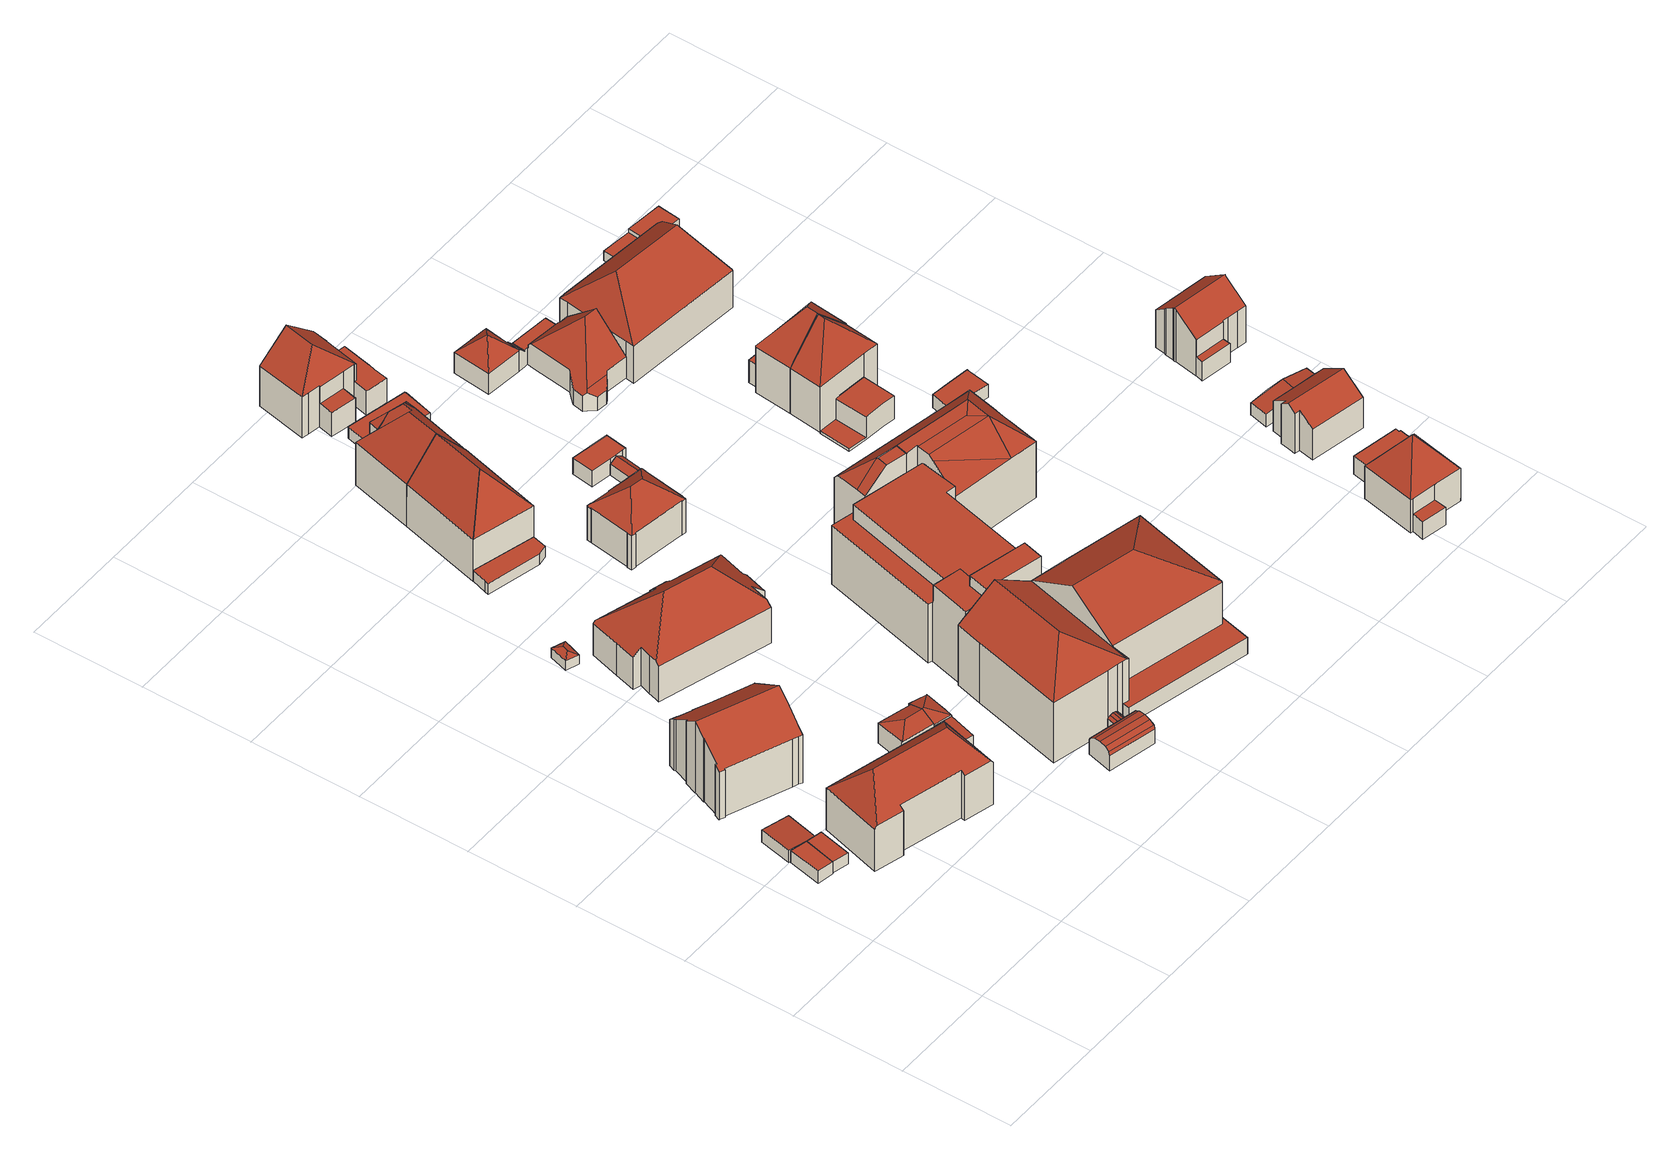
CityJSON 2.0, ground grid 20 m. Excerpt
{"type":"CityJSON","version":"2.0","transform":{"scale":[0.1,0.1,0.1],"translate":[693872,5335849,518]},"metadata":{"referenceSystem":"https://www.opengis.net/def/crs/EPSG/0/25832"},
"CityObjects":{
"building1":{"type":"Building","attributes":{"Gemeindeschluessel":"09162000","HoeheDach":"526.357","HoeheGrund":"523.940","Methode":"1000","NiedrigsteTraufeDesGebaeudes":"526.357","Geometrietyp2DReferenz":"3000","function":"31001_2000","roofType":"1000","measuredHeight":2.42},"geometry":[{"type":"MultiSurface","lod":"2","boundaries":[[[0,1,2,3]],[[4,5,6,7]],[[3,2,5,4]],[[5,2,1,6]],[[7,0,3,4]],[[7,6,1,0]]],"semantics":{"surfaces":[{"type":"WallSurface"},{"type":"RoofSurface"},{"type":"GroundSurface"}],"values":[0,0,0,1,2,0]}}]},
"building2":{"type":"Building","attributes":{"Gemeindeschluessel":"09162000","HoeheDach":"526.350","HoeheGrund":"524.090","Methode":"2000","NiedrigsteTraufeDesGebaeudes":"526.350","Geometrietyp2DReferenz":"3000","function":"31001_2000","roofType":"1000","measuredHeight":2.26},"geometry":[{"type":"MultiSurface","lod":"2","boundaries":[[[8,9,10,11]],[[12,2,9,8]],[[13,5,2,12]],[[10,9,2,5]],[[11,10,5,13]],[[13,12,8,11]]],"semantics":{"surfaces":[{"type":"WallSurface"},{"type":"RoofSurface"},{"type":"GroundSurface"}],"values":[0,0,0,1,0,2]}}]},
"building3":{"type":"Building","attributes":{"Gemeindeschluessel":"09162000","HoeheDach":"526.325","HoeheGrund":"523.780","Methode":"2000","NiedrigsteTraufeDesGebaeudes":"525.835","Geometrietyp2DReferenz":"3000","function":"31001_2000","roofType":"1000","measuredHeight":2.54},"geometry":[{"type":"MultiSurface","lod":"2","boundaries":[[[14,15,16,17]],[[18,19,15,14]],[[20,21,19,18]],[[17,16,21,20]],[[16,15,19,21]],[[20,18,14,17]]],"semantics":{"surfaces":[{"type":"WallSurface"},{"type":"RoofSurface"},{"type":"GroundSurface"}],"values":[0,0,0,0,1,2]}}]},
"building4":{"type":"Building","attributes":{"Gemeindeschluessel":"09162000","HoeheDach":"538.470","HoeheGrund":"524.140","Methode":"2000","NiedrigsteTraufeDesGebaeudes":"532.622","Geometrietyp2DReferenz":"3000","function":"31001_1000","roofType":"3200","measuredHeight":14.33,"storeysAboveGround":2},"geometry":[{"type":"MultiSurface","lod":"2","boundaries":[[[22,23,24,25]],[[26,27,28,29,30,31,32,33,34,35,36,37]],[[28,27,38,39,40,29]],[[29,40,41,30]],[[42,43,41,40,39,44,23,22]],[[27,26,37,45,46,38]],[[36,47,45,37]],[[31,43,42,32]],[[23,44,46,45,47,24]],[[33,32,42,22,25,34]],[[30,41,43,31]],[[39,38,46,44]],[[25,24,47,36,35,34]]],"semantics":{"surfaces":[{"type":"RoofSurface"},{"type":"GroundSurface"},{"type":"WallSurface"}],"values":[0,1,2,2,0,2,2,2,0,2,2,0,2]}}]},
"building5":{"type":"Building","attributes":{"Gemeindeschluessel":"09162000","HoeheDach":"538.480","HoeheGrund":"523.821","Methode":"2000","NiedrigsteTraufeDesGebaeudes":"533.272","Geometrietyp2DReferenz":"3000","function":"31001_1000","roofType":"3100","measuredHeight":14.66,"storeysAboveGround":2},"geometry":[{"type":"MultiSurface","lod":"2","boundaries":[[[48,49,50,51]],[[52,53,54,55]],[[51,50,56,57]],[[55,54,58,59]],[[60,53,52,61,62,63]],[[64,65,66,67]],[[68,69,70,71,72,73,74,75,76,77,78,79,62,61,52,55,59,80,81,64,67,82,83,84,85,86,87,88,89,48,51,57,90,91]],[[79,92,63,62]],[[89,93,49,48]],[[72,94,95,73]],[[88,96,93,89]],[[67,66,97,82]],[[57,56,98,90]],[[99,100,101,102,103,95,94,104,105,106,107,58,54,53,60,63,92]],[[73,95,103,74]],[[105,70,69,68,91,108,109,106]],[[81,110,65,64]],[[74,103,102,75]],[[85,111,112,86]],[[84,113,111,85]],[[87,114,96,88]],[[83,82,97,115,113,84]],[[71,104,94,72]],[[58,107,110,81,80,59]],[[86,112,114,87]],[[70,105,104,71]],[[75,102,101,76]],[[106,109,108,98,56,50,49,93,96,114,112,111,113,115,97,66,65,110,107]],[[78,77,100,99,92,79]],[[76,101,100,77]],[[90,98,108,91]]],"semantics":{"surfaces":[{"type":"WallSurface"},{"type":"GroundSurface"},{"type":"RoofSurface"}],"values":[0,0,0,0,0,0,1,0,0,0,0,0,0,2,0,0,0,0,0,0,0,0,0,0,0,0,0,2,0,0,0]}}]},
"building6":{"type":"Building","attributes":{"Gemeindeschluessel":"09162000","HoeheDach":"528.736","HoeheGrund":"524.350","Methode":"1000","NiedrigsteTraufeDesGebaeudes":"527.261","Geometrietyp2DReferenz":"3000","function":"31001_2000","roofType":"3200","measuredHeight":4.39},"geometry":[{"type":"MultiSurface","lod":"2","boundaries":[[[116,117,118,119,120,121]],[[122,123,124,125,126,127]],[[128,125,118,117]],[[125,124,119,118]],[[123,122,129,130,121,120,119,124]],[[130,129,122,127,131,132,116,121]],[[132,128,117,116]],[[131,127,126,125,128,132]]],"semantics":{"surfaces":[{"type":"WallSurface"},{"type":"RoofSurface"},{"type":"GroundSurface"}],"values":[0,0,1,0,2,0,1,1]}}]},
"building7":{"type":"Building","attributes":{"Gemeindeschluessel":"09162000","HoeheDach":"526.846","HoeheGrund":"524.340","Methode":"1000","NiedrigsteTraufeDesGebaeudes":"526.234","Geometrietyp2DReferenz":"3000","function":"31001_2000","roofType":"3200","measuredHeight":2.51},"geometry":[{"type":"MultiSurface","lod":"2","boundaries":[[[133,134,135,136]],[[136,135,137,138]],[[139,140,141,137]],[[135,134,142,140,139]],[[135,139,137]],[[133,136,138,143,144]],[[143,141,142,144]],[[140,142,141]],[[137,141,143,138]],[[144,142,134,133]]],"semantics":{"surfaces":[{"type":"WallSurface"},{"type":"RoofSurface"},{"type":"GroundSurface"}],"values":[0,0,1,1,1,2,0,1,0,0]}}]},
"building8":{"type":"Building","attributes":{"Gemeindeschluessel":"09162000","HoeheDach":"529.182","HoeheGrund":"524.017","Methode":"1000","NiedrigsteTraufeDesGebaeudes":"528.075","Geometrietyp2DReferenz":"3000","function":"31001_2000","roofType":"3200","measuredHeight":5.17},"geometry":[{"type":"MultiSurface","lod":"2","boundaries":[[[145,146,147]],[[148,149,145,147,150]],[[151,152,153,154,155,156]],[[152,148,150,153]],[[148,152,151,156,157,149]],[[150,147,146,155,154,153]],[[145,149,157,146]],[[155,146,157,156]]],"semantics":{"surfaces":[{"type":"RoofSurface"},{"type":"GroundSurface"},{"type":"WallSurface"}],"values":[0,0,1,2,2,2,0,2]}}]},
"building9":{"type":"Building","attributes":{"Gemeindeschluessel":"09162000","HoeheDach":"527.632","HoeheGrund":"523.193","Methode":"1000","NiedrigsteTraufeDesGebaeudes":"527.191","Geometrietyp2DReferenz":"3000","function":"31001_2000","roofType":"1000","measuredHeight":4.44},"geometry":[{"type":"MultiSurface","lod":"2","boundaries":[[[158,159,160,161]],[[162,163,164,160,159]],[[165,162,159,158]],[[164,163,166,167,161,160]],[[165,166,163,162]],[[165,158,161,167,166]]],"semantics":{"surfaces":[{"type":"WallSurface"},{"type":"RoofSurface"},{"type":"GroundSurface"}],"values":[0,1,0,0,0,2]}}]},
"building10":{"type":"Building","attributes":{"Gemeindeschluessel":"09162000","HoeheDach":"529.000","HoeheGrund":"522.668","Methode":"2000","NiedrigsteTraufeDesGebaeudes":"527.846","Geometrietyp2DReferenz":"3000","function":"31001_2000","roofType":"3200","measuredHeight":6.33},"geometry":[{"type":"MultiSurface","lod":"2","boundaries":[[[168,169,170,171]],[[168,172,173,174,175,169]],[[176,177,178,174,173,172]],[[179,157,180,181]],[[182,176,172,168,171,183]],[[177,176,182,183,184,179,181,185,178]],[[171,170,157,179,184,183]],[[169,175,180,157,170]],[[175,174,178,185,181,180]]],"semantics":{"surfaces":[{"type":"RoofSurface"},{"type":"WallSurface"},{"type":"GroundSurface"}],"values":[0,0,1,1,1,2,1,0,1]}}]},
"building11":{"type":"Building","attributes":{"Gemeindeschluessel":"09162000","HoeheDach":"538.003","HoeheGrund":"524.430","Methode":"2000","NiedrigsteTraufeDesGebaeudes":"529.696","Geometrietyp2DReferenz":"3000","function":"31001_1000","roofType":"3200","measuredHeight":13.57,"storeysAboveGround":2},"geometry":[{"type":"MultiSurface","lod":"2","boundaries":[[[186,187,188,189]],[[190,191,192,193]],[[194,189,188,195,196,197]],[[191,190,198,199,200,201]],[[202,203,204,205,206,207,208,209,210]],[[207,206,211,212,213,214,215,208]],[[216,203,202,217]],[[217,202,210,218]],[[201,200,196,195,188,187,219,220,221,222]],[[205,222,221,223,224,225,226,227,211,206]],[[228,229,230,225,224,223]],[[191,201,222,205,204,192]],[[218,210,209,231]],[[187,186,232,219]],[[197,196,200,199]],[[192,204,203,216,233,193]],[[221,220,234,235,228,223]],[[236,226,225,230]],[[232,186,189,194,197,199,198,190,193,233,216,217,218,231,215,214,213,212,237,236,230,229,228,235,234]],[[211,227,226,236,237,212]],[[234,220,219,232]],[[231,209,208,215]]],"semantics":{"surfaces":[{"type":"WallSurface"},{"type":"RoofSurface"},{"type":"GroundSurface"}],"values":[0,0,0,0,1,0,0,0,1,1,0,1,0,0,0,0,0,0,2,0,0,0]}}]},
"building12":{"type":"Building","attributes":{"Gemeindeschluessel":"09162000","HoeheDach":"527.110","HoeheGrund":"522.798","Methode":"2000","NiedrigsteTraufeDesGebaeudes":"524.710","Geometrietyp2DReferenz":"3000","function":"31001_9998","roofType":"3900","measuredHeight":4.31},"geometry":[{"type":"MultiSurface","lod":"2","boundaries":[[[238,239,240,241,242,243]],[[244,245,246]],[[247,248,249,250]],[[241,240,251,252]],[[253,254,255,256]],[[245,252,251,257,246]],[[258,247,250,259,239,238,260,261]],[[245,244,262,249,248,263,264,265,243,242]],[[258,256,255,266,267,268,263,248,247]],[[269,262,244,270]],[[269,270,271,272]],[[273,274,268,267]],[[238,243,265,260]],[[275,254,253,276]],[[277,273,267,266]],[[260,265,264,274,273,277,254,275,276,261]],[[258,261,276,253,256]],[[245,242,241,252]],[[274,264,263,268]],[[272,259,250,249,262,269]],[[254,277,266,255]],[[259,272,271,257,251,240,239]],[[244,246,257,271,270]]],"semantics":{"surfaces":[{"type":"WallSurface"},{"type":"RoofSurface"},{"type":"GroundSurface"}],"values":[0,0,0,1,1,1,2,1,0,0,1,1,0,0,1,0,0,0,1,0,1,0,1]}}]},
"building13":{"type":"Building","attributes":{"Gemeindeschluessel":"09162000","HoeheDach":"525.800","HoeheGrund":"523.585","Methode":"2000","NiedrigsteTraufeDesGebaeudes":"525.800","Geometrietyp2DReferenz":"3000","function":"31001_2463","roofType":"1000","measuredHeight":2.21},"geometry":[{"type":"MultiSurface","lod":"2","boundaries":[[[278,279,280,281,282,283]],[[284,285,283,282]],[[284,282,281,286]],[[287,288,285,284,286,289]],[[288,287,279,278]],[[285,288,278,283]],[[286,281,280,289]],[[287,289,280,279]]],"semantics":{"surfaces":[{"type":"RoofSurface"},{"type":"WallSurface"},{"type":"GroundSurface"}],"values":[0,1,1,2,1,1,1,1]}}]},
"building14":{"type":"Building","attributes":{"Gemeindeschluessel":"09162000","HoeheDach":"539.100","HoeheGrund":"523.493","Methode":"2000","NiedrigsteTraufeDesGebaeudes":"532.147","Geometrietyp2DReferenz":"3000","function":"31001_1000","roofType":"3200","measuredHeight":15.61,"storeysAboveGround":2},"geometry":[{"type":"MultiSurface","lod":"2","boundaries":[[[290,291,292,293]],[[291,294,295]],[[296,293,292,297,298]],[[299,298,297,295]],[[299,300,296,298]],[[300,290,293,296]],[[299,295,294]],[[300,299,294,291,290]],[[295,297,292,291]]],"semantics":{"surfaces":[{"type":"WallSurface"},{"type":"RoofSurface"},{"type":"GroundSurface"}],"values":[0,0,0,1,0,2,1,0,1]}}]},
"building15":{"type":"Building","attributes":{"Gemeindeschluessel":"09162000","HoeheDach":"540.558","HoeheGrund":"522.687","Methode":"2000","NiedrigsteTraufeDesGebaeudes":"534.862","Geometrietyp2DReferenz":"3000","function":"31001_9998","roofType":"3200","measuredHeight":17.87,"storeysAboveGround":3},"geometry":[{"type":"MultiSurface","lod":"2","boundaries":[[[301,302,303,304,305]],[[306,307,308,309,310,311]],[[308,312,313,309]],[[305,304,314,315]],[[312,316,317,313]],[[307,318,319,316,312,308]],[[319,318,302,301]],[[320,321,322,323,324,325,326,327]],[[324,328,315,314,325]],[[323,313,317,328,324]],[[329,330,311,310,331,332]],[[333,329,332,334]],[[306,311,330,335]],[[319,301,305,315,328,317,316]],[[336,337,321,320]],[[334,332,338,339]],[[302,318,307,306,335,333,334,339,336,320,327,326,340,303]],[[335,330,329,333]],[[331,322,321,337,338,332]],[[339,338,337,336]],[[326,325,314,340]],[[340,314,304,303]],[[323,322,331,310,309,313]]],"semantics":{"surfaces":[{"type":"WallSurface"},{"type":"RoofSurface"},{"type":"GroundSurface"}],"values":[0,0,1,1,0,0,0,0,1,0,1,0,0,1,0,0,2,0,1,0,0,0,1]}}]},
"building16":{"type":"Building","attributes":{"Gemeindeschluessel":"09162000","HoeheDach":"539.100","HoeheGrund":"523.493","Methode":"2000","NiedrigsteTraufeDesGebaeudes":"532.136","Geometrietyp2DReferenz":"3000","function":"31001_1000","roofType":"3200","measuredHeight":15.61,"storeysAboveGround":2},"geometry":[{"type":"MultiSurface","lod":"2","boundaries":[[[341,342,343,344]],[[345,346,293,292]],[[347,345,292,297]],[[348,349,350,351,347,297,352]],[[293,296,352,297,292]],[[351,350,353,343,342]],[[341,346,345,342]],[[350,349,353]],[[296,293,346,341,344,354]],[[347,351,342,345]],[[348,354,344,343,353,349]],[[348,352,296,354]]],"semantics":{"surfaces":[{"type":"WallSurface"},{"type":"RoofSurface"},{"type":"GroundSurface"}],"values":[0,0,1,1,0,1,0,1,2,1,0,0]}}]},
"building17":{"type":"Building","attributes":{"Gemeindeschluessel":"09162000","HoeheDach":"535.600","HoeheGrund":"524.709","Methode":"2000","NiedrigsteTraufeDesGebaeudes":"527.726","Geometrietyp2DReferenz":"3000","function":"31001_1000","roofType":"3200","measuredHeight":10.89,"storeysAboveGround":2},"geometry":[{"type":"MultiSurface","lod":"2","boundaries":[[[355,356,357,358]],[[359,360,361,362]],[[362,361,363,364]],[[365,357,356,366,367,368,369]],[[370,371,372,373]],[[374,375,376,377,378]],[[379,380,381,368,367]],[[382,377,376,383,384,385,363,361]],[[374,386,387,370,373,388,389,380,379,390,355,358,391,392,393,394,359,362,364,395,396,397,375]],[[390,366,356,355]],[[395,385,384,396]],[[379,367,366,390]],[[360,398,399,400,365,369,382,361]],[[389,401,381,380]],[[393,399,398,394]],[[388,373,372,402,403,404]],[[391,365,400,392]],[[374,378,405,386]],[[402,372,371,406]],[[388,404,401,389]],[[358,357,365,391]],[[392,400,399,393]],[[394,398,360,359]],[[396,384,383,397]],[[382,369,368,381,401,404,403,407,408,405,378,377]],[[370,387,408,407,406,371]],[[397,383,376,375]],[[386,405,408,387]],[[364,363,385,395]],[[406,407,403,402]]],"semantics":{"surfaces":[{"type":"WallSurface"},{"type":"RoofSurface"},{"type":"GroundSurface"}],"values":[0,0,0,1,0,0,0,1,2,0,0,0,1,0,0,0,0,0,1,0,0,0,0,0,1,0,0,0,0,0]}}]},
"building18":{"type":"Building","attributes":{"Gemeindeschluessel":"09162000","HoeheDach":"526.368","HoeheGrund":"522.990","Methode":"1000","NiedrigsteTraufeDesGebaeudes":"526.368","Geometrietyp2DReferenz":"3000","function":"31001_9998","roofType":"1000","measuredHeight":3.38,"storeysAboveGround":1},"geometry":[{"type":"MultiSurface","lod":"2","boundaries":[[[409,410,411,412,413,414,415,416,417,418,419,420,421]],[[422,423,424,420,419,418]],[[425,426,415,414,413,427]],[[410,409,421,428,429,430]],[[412,431,427,413]],[[420,424,428,421]],[[411,410,430,432,431,412]],[[433,422,418,417,416,434]],[[432,430,429,428,424,423,422,433,434,426,425,427,431]],[[426,434,416,415]]],"semantics":{"surfaces":[{"type":"GroundSurface"},{"type":"WallSurface"},{"type":"RoofSurface"}],"values":[0,1,1,1,1,1,1,1,2,1]}}]},
"building19":{"type":"Building","attributes":{"Gemeindeschluessel":"09162000","HoeheDach":"538.760","HoeheGrund":"521.020","Methode":"2000","NiedrigsteTraufeDesGebaeudes":"533.020","Geometrietyp2DReferenz":"3000","function":"31001_9998","roofType":"9999","measuredHeight":17.74,"storeysAboveGround":3},"geometry":[{"type":"MultiSurface","lod":"2","boundaries":[[[435,436,437,438,439,440,441,442,443,444]],[[445,441,440,446]],[[447,437,436,448]],[[449,450,451,452,453,454]],[[446,440,439,455]],[[435,456,448,436]],[[452,451,457,458,459,460]],[[454,453,445,446,455,461,462,463,464,465,466]],[[467,456,435,444,468,469]],[[470,471,469,468]],[[472,465,464,473]],[[470,468,444,443,459,458]],[[449,454,466,474]],[[457,471,470,458]],[[475,438,437,447]],[[452,460,442,441,445,453]],[[476,462,461,477]],[[474,466,465,472]],[[478,463,462,476]],[[442,460,459,443]],[[450,467,469,471,457,451]],[[475,447,448,456,467,450,449,474,472,473,478,476,477]],[[475,477,461,455,439,438]],[[473,464,463,478]]],"semantics":{"surfaces":[{"type":"RoofSurface"},{"type":"WallSurface"},{"type":"GroundSurface"}],"values":[0,1,1,1,1,1,0,0,1,0,1,1,1,1,1,1,1,1,1,1,1,2,1,1]}}]},
"building20":{"type":"Building","attributes":{"Gemeindeschluessel":"09162000","HoeheDach":"534.571","HoeheGrund":"523.858","Methode":"2000","NiedrigsteTraufeDesGebaeudes":"532.123","Geometrietyp2DReferenz":"3000","function":"31001_2000","roofType":"3200","measuredHeight":10.71},"geometry":[{"type":"MultiSurface","lod":"2","boundaries":[[[479,480,481,482,483,484,485]],[[480,479,348,349,486,487]],[[482,488,489,483]],[[348,490,349]],[[487,486,488,342]],[[483,489,491,484]],[[480,487,342,481]],[[486,349,490,492,491,489,488]],[[484,491,492,485]],[[481,342,488,482]],[[479,485,492,490,348]]],"semantics":{"surfaces":[{"type":"GroundSurface"},{"type":"WallSurface"},{"type":"RoofSurface"}],"values":[0,1,1,2,2,1,1,2,1,1,1]}}]},
"building21":{"type":"Building","attributes":{"Gemeindeschluessel":"09162000","HoeheDach":"522.500","HoeheGrund":"518.081","Methode":"2000","NiedrigsteTraufeDesGebaeudes":"522.500","Geometrietyp2DReferenz":"3000","function":"31001_9998","roofType":"1000","measuredHeight":4.42},"geometry":[{"type":"MultiSurface","lod":"2","boundaries":[[[493,494,495,496]],[[497,498,499,500]],[[501,493,496,502,497,500,503]],[[500,499,504,503]],[[502,505,498,497]],[[504,499,498,505,495,494,506]],[[501,506,494,493]],[[503,504,506,501]],[[496,495,505,502]]],"semantics":{"surfaces":[{"type":"WallSurface"},{"type":"GroundSurface"},{"type":"RoofSurface"}],"values":[0,0,1,0,0,2,0,0,0]}}]},
"building22":{"type":"Building","attributes":{"Gemeindeschluessel":"09162000","HoeheDach":"526.308","HoeheGrund":"524.022","Methode":"1000","NiedrigsteTraufeDesGebaeudes":"526.308","Geometrietyp2DReferenz":"3000","function":"31001_2000","roofType":"1000","measuredHeight":2.29},"geometry":[{"type":"MultiSurface","lod":"2","boundaries":[[[507,508,509,510]],[[511,512,513,514]],[[515,516,512,511]],[[514,513,517,518]],[[518,517,519,520]],[[521,522,516,515]],[[523,521,515,511,514,518,520,507,510,524,525]],[[526,527,525,524,510,509]],[[521,523,525,527,528,522]],[[520,519,508,507]],[[513,512,516,522,528,527,526,509,508,519,517]]],"semantics":{"surfaces":[{"type":"WallSurface"},{"type":"GroundSurface"},{"type":"RoofSurface"}],"values":[0,0,0,0,0,0,1,0,0,0,2]}}]},
"building23":{"type":"Building","attributes":{"Gemeindeschluessel":"09162000","HoeheDach":"528.000","HoeheGrund":"524.862","Methode":"2000","NiedrigsteTraufeDesGebaeudes":"527.132","Geometrietyp2DReferenz":"3000","function":"31001_2000","roofType":"3100","measuredHeight":3.14,"storeysAboveGround":1},"geometry":[{"type":"MultiSurface","lod":"2","boundaries":[[[529,530,531,532]],[[532,531,533,534,535]],[[536,537,530,529]],[[538,539,540,541]],[[541,540,537,536]],[[539,534,533,540]],[[535,534,539,538]],[[540,533,531,530,537]],[[532,535,538,541,536,529]]],"semantics":{"surfaces":[{"type":"WallSurface"},{"type":"RoofSurface"},{"type":"GroundSurface"}],"values":[0,0,0,0,0,1,0,1,2]}}]},
"building24":{"type":"Building","attributes":{"Gemeindeschluessel":"09162000","HoeheDach":"528.200","HoeheGrund":"524.870","Methode":"2000","NiedrigsteTraufeDesGebaeudes":"528.200","Geometrietyp2DReferenz":"3000","function":"31001_2000","roofType":"1000","measuredHeight":3.33},"geometry":[{"type":"MultiSurface","lod":"2","boundaries":[[[542,543,544,545,535,532,529]],[[544,546,547,545]],[[543,548,546,544]],[[535,549,550,532]],[[529,551,552,542]],[[532,550,551,529]],[[542,552,548,543]],[[551,550,549,547,546,548,552]],[[545,547,549,535]]],"semantics":{"surfaces":[{"type":"GroundSurface"},{"type":"WallSurface"},{"type":"RoofSurface"}],"values":[0,1,1,1,1,1,1,2,1]}}]},
"building25":{"type":"Building","attributes":{"Gemeindeschluessel":"09162000","HoeheDach":"536.897","HoeheGrund":"523.740","Methode":"2000","NiedrigsteTraufeDesGebaeudes":"528.630","Geometrietyp2DReferenz":"3000","function":"31001_1000","roofType":"3200","measuredHeight":13.16,"storeysAboveGround":2},"geometry":[{"type":"MultiSurface","lod":"2","boundaries":[[[553,554,555,556,557,558]],[[559,560,561,562]],[[557,556,563,564]],[[565,566,567,568,569,564,563]],[[566,565,570,571]],[[572,573,574,561,560,575,576,554,553]],[[576,577,555,554]],[[578,579,580,581]],[[582,583,573,572,553,558]],[[583,584,562,561,574,573]],[[585,586,587,588]],[[589,571,570,586,585,590,591]],[[592,581,580,593]],[[562,584,583,582,558,557,564,569,568,591,590,585,588,592,593,594,595,596,559]],[[579,597,595,594,593,580]],[[577,598,599,597,579,578]],[[587,586,570,565,563,556,555,577,578,581]],[[598,575,560,559,596,599]],[[567,566,571,589]],[[575,598,577,576]],[[595,597,599,596]],[[568,567,589,591]],[[588,587,581,592]]],"semantics":{"surfaces":[{"type":"WallSurface"},{"type":"RoofSurface"},{"type":"GroundSurface"}],"values":[0,0,0,0,0,1,0,1,0,0,0,0,0,2,0,1,1,0,1,0,0,0,0]}}]},
"building26":{"type":"Building","attributes":{"Gemeindeschluessel":"09162000","HoeheDach":"538.958","HoeheGrund":"522.390","Methode":"2000","NiedrigsteTraufeDesGebaeudes":"533.925","Geometrietyp2DReferenz":"3000","function":"31001_9998","roofType":"2100","measuredHeight":16.57,"storeysAboveGround":3},"geometry":[{"type":"MultiSurface","lod":"2","boundaries":[[[600,601,602,603,604,605,606,607]],[[608,609,610,611,612]],[[613,614,615,614,616,617]],[[618,619,620,621,622,623,624,625,626,627]],[[628,629,630,623,622,631,632,633,604,603]],[[621,620,619,618,634,635,636,637,638,639,640,641,642,643,644,607,606,605,604,633,632,631,622]],[[645,646,614,613]],[[627,610,609]],[[647,616,601,600]],[[641,648,646,645,642]],[[635,634,618,627,609,608,649,636]],[[650,615,650,610]],[[617,616,647,651]],[[610,652,653,611]],[[644,643,654,651,647,600,607]],[[655,612,611,653,648,641,640,639,638,637]],[[648,653,652,615,614,646]],[[610,650,615,652]],[[616,602,601]],[[654,645,613,617,651]],[[636,649,655,637]],[[616,614,615,623,630,629,628,603,602]],[[627,626,625,624,623,615,650,610]],[[642,645,654,643]],[[608,612,655,649]]],"semantics":{"surfaces":[{"type":"WallSurface"},{"type":"RoofSurface"},{"type":"GroundSurface"}],"values":[0,1,0,0,0,2,0,1,1,0,0,0,0,1,0,0,1,1,1,1,0,1,1,0,1]}}]},
"building27":{"type":"Building","attributes":{"Gemeindeschluessel":"09162000","HoeheDach":"534.776","HoeheGrund":"524.740","Methode":"2000","NiedrigsteTraufeDesGebaeudes":"527.413","Geometrietyp2DReferenz":"3000","function":"31001_1000","roofType":"3200","measuredHeight":10.04,"storeysAboveGround":2},"geometry":[{"type":"MultiSurface","lod":"2","boundaries":[[[656,657,658,659]],[[660,661,662,663,664,665]],[[666,667,668,660,665,669]],[[670,671,672,673]],[[664,663,674,675,676,677,678,679]],[[680,676,675,681]],[[682,678,677,683]],[[680,684,685,686,683,677,676]],[[687,688,689,690,691,692]],[[693,694,695,671,670]],[[696,682,683,686,697,698]],[[669,665,664,679,689,688,687,699]],[[656,698,697,657]],[[700,701,702,703,704,705,706,707,708,709,692,691,690,710,711,712,713,714,715,716,717,718,719,720,721,722,685,684,680,681]],[[693,659,658,694]],[[708,707,666,669,699,709]],[[716,723,673,717]],[[670,673,723]],[[724,693,670,723]],[[705,668,667,706]],[[694,658,657,697,686,685,722,721,720,695]],[[702,662,661,703]],[[720,719,718,672,671,695]],[[714,713,712,696,698,656,659,693,724,715]],[[715,724,723,716]],[[662,702,701,700,681,675,674,663]],[[689,679,678,682,696,712,711,710,690]],[[705,704,703,661,660,668]],[[717,673,672,718]],[[706,667,666,707]],[[709,699,687,692]]],"semantics":{"surfaces":[{"type":"RoofSurface"},{"type":"WallSurface"},{"type":"GroundSurface"}],"values":[0,0,0,0,0,1,1,1,1,0,0,0,1,2,1,1,1,0,0,1,1,1,1,1,1,1,1,1,1,1,1]}}]},
"building28":{"type":"Building","attributes":{"Gemeindeschluessel":"09162000","HoeheDach":"529.120","HoeheGrund":"524.370","Methode":"2000","NiedrigsteTraufeDesGebaeudes":"524.869","Geometrietyp2DReferenz":"3000","function":"31001_1000","roofType":"1000","measuredHeight":4.75,"storeysAboveGround":1},"geometry":[{"type":"MultiSurface","lod":"2","boundaries":[[[725,726,727,728,729,730,731,732,733]],[[729,728,734,735,730]],[[736,735,734,737,738,739,740]],[[727,726,725,733,739,738,737]],[[727,737,734,728]],[[731,730,735,736]],[[733,732,740,739]],[[731,736,740,732]]],"semantics":{"surfaces":[{"type":"WallSurface"},{"type":"RoofSurface"},{"type":"GroundSurface"}],"values":[0,1,0,2,0,0,0,1]}}]},
"building29":{"type":"Building","attributes":{"Gemeindeschluessel":"09162000","HoeheDach":"540.510","HoeheGrund":"524.590","Methode":"2000","NiedrigsteTraufeDesGebaeudes":"533.792","Geometrietyp2DReferenz":"3000","function":"31001_1000","roofType":"3100","measuredHeight":15.92,"storeysAboveGround":2},"geometry":[{"type":"MultiSurface","lod":"2","boundaries":[[[741,742,743,744]],[[745,746,747,748,749,750,751,752]],[[753,748,747,754]],[[742,754,755,743]],[[744,743,752,751]],[[753,754,742,741]],[[755,745,752,743]],[[753,741,744,751,750,749,748]],[[754,747,746,745,755]]],"semantics":{"surfaces":[{"type":"WallSurface"},{"type":"RoofSurface"},{"type":"GroundSurface"}],"values":[0,0,0,1,0,0,1,2,1]}}]},
"building30":{"type":"Building","attributes":{"Gemeindeschluessel":"09162000","HoeheDach":"529.238","HoeheGrund":"524.590","Methode":"1000","NiedrigsteTraufeDesGebaeudes":"529.238","Geometrietyp2DReferenz":"3000","function":"31001_2000","roofType":"1000","measuredHeight":4.65},"geometry":[{"type":"MultiSurface","lod":"2","boundaries":[[[756,757,758,759]],[[757,760,761,758]],[[762,763,761,760]],[[762,760,757,756]],[[759,758,761,763]],[[762,756,759,763]]],"semantics":{"surfaces":[{"type":"RoofSurface"},{"type":"WallSurface"},{"type":"GroundSurface"}],"values":[0,1,2,1,1,1]}}]},
"building31":{"type":"Building","attributes":{"Gemeindeschluessel":"09162000","HoeheDach":"540.580","HoeheGrund":"524.590","Methode":"2000","NiedrigsteTraufeDesGebaeudes":"533.975","Geometrietyp2DReferenz":"3000","function":"31001_1000","roofType":"3100","measuredHeight":15.99,"storeysAboveGround":2},"geometry":[{"type":"MultiSurface","lod":"2","boundaries":[[[748,764,750,751,765,766,763,762,767]],[[748,767,768,769]],[[762,770,768,767]],[[771,772,773,774,775]],[[772,768,770,776,773]],[[750,764,748,769,777,771,775,751]],[[773,776,763,766,765,774]],[[777,769,768,772,771]],[[751,775,774,765]],[[763,776,770,762]]],"semantics":{"surfaces":[{"type":"GroundSurface"},{"type":"WallSurface"},{"type":"RoofSurface"}],"values":[0,1,1,2,2,1,1,2,1,1]}}]},
"building32":{"type":"Building","attributes":{"Gemeindeschluessel":"09162000","HoeheDach":"526.832","HoeheGrund":"524.140","Methode":"1000","NiedrigsteTraufeDesGebaeudes":"526.832","Geometrietyp2DReferenz":"3000","function":"31001_2000","roofType":"1000","measuredHeight":2.69},"geometry":[{"type":"MultiSurface","lod":"2","boundaries":[[[778,779,780,781,782,783]],[[784,785,783,782,786,787]],[[788,789,779,778,783,785,784]],[[790,788,784,787]],[[791,790,787,786,782,781,780]],[[790,791,780,779,789,788]]],"semantics":{"surfaces":[{"type":"WallSurface"},{"type":"RoofSurface"},{"type":"GroundSurface"}],"values":[0,0,1,0,2,0]}}]},
"building33":{"type":"Building","attributes":{"Gemeindeschluessel":"09162000","HoeheDach":"539.620","HoeheGrund":"524.630","Methode":"2000","NiedrigsteTraufeDesGebaeudes":"529.618","Geometrietyp2DReferenz":"3000","function":"31001_1000","roofType":"3200","measuredHeight":14.99,"storeysAboveGround":2},"geometry":[{"type":"MultiSurface","lod":"2","boundaries":[[[792,793,794,795,796,797]],[[798,799,800,801]],[[802,803,804,805,806,807]],[[808,809,810,811,812,813]],[[805,814,801,800,815,806]],[[816,817,810,809,818,819]],[[820,799,798,821,816,819]],[[801,814,805,804,803,797,796,795,822,823,812,811,810,817,816,821,798]],[[823,824,813,812]],[[807,806,815,800,799,820,819,818,825]],[[802,807,825,826,793,792]],[[803,802,792,797]],[[826,825,818,809,808,813]],[[826,813,824,827,794,793]],[[794,827,824,823,822,795]]],"semantics":{"surfaces":[{"type":"WallSurface"},{"type":"GroundSurface"},{"type":"RoofSurface"}],"values":[0,0,0,0,0,0,0,1,0,2,2,0,2,2,0]}}]},
"building34":{"type":"Building","attributes":{"Gemeindeschluessel":"09162000","HoeheDach":"538.080","HoeheGrund":"524.676","Methode":"2000","NiedrigsteTraufeDesGebaeudes":"528.300","Geometrietyp2DReferenz":"3000","function":"31001_1000","roofType":"4000","measuredHeight":13.4,"storeysAboveGround":3},"geometry":[{"type":"MultiSurface","lod":"2","boundaries":[[[828,829,830,831,832]],[[833,834,835,828,836]],[[829,828,835,837]],[[838,839,840,841]],[[842,843,837,835,834]],[[844,831,830,845]],[[845,830,829,846]],[[847,832,831,844]],[[848,836,832,847]],[[849,842,834,839,838]],[[839,834,833,840]],[[842,849,850,851,848,847,844,845,846,852,843]],[[849,838,841,850]],[[829,837,843,852,846]],[[850,841,840,851]],[[851,840,833,836,848]],[[828,832,836]]],"semantics":{"surfaces":[{"type":"RoofSurface"},{"type":"WallSurface"},{"type":"GroundSurface"}],"values":[0,0,0,0,1,1,1,1,1,1,1,2,1,1,1,1,0]}}]},
"building35":{"type":"Building","attributes":{"Gemeindeschluessel":"09162000","HoeheDach":"528.470","HoeheGrund":"524.773","Methode":"2000","NiedrigsteTraufeDesGebaeudes":"528.470","Geometrietyp2DReferenz":"3000","function":"31001_2000","roofType":"1000","measuredHeight":3.7,"storeysAboveGround":1},"geometry":[{"type":"MultiSurface","lod":"2","boundaries":[[[853,854,855,856]],[[857,858,859,860]],[[861,862,854,853]],[[863,864,855,854,862,859,858,865]],[[866,863,865,867]],[[867,857,860,861,853,856,868,866]],[[867,865,858,857]],[[860,859,862,861]],[[856,855,864,868]],[[868,864,863,866]]],"semantics":{"surfaces":[{"type":"WallSurface"},{"type":"RoofSurface"},{"type":"GroundSurface"}],"values":[0,0,0,1,0,2,0,0,0,0]}}]},
"building36":{"type":"Building","attributes":{"Gemeindeschluessel":"09162000","HoeheDach":"533.995","HoeheGrund":"524.780","Methode":"1000","NiedrigsteTraufeDesGebaeudes":"530.964","Geometrietyp2DReferenz":"3000","function":"31001_1000","roofType":"3100","measuredHeight":9.21,"storeysAboveGround":2},"geometry":[{"type":"MultiSurface","lod":"2","boundaries":[[[869,870,871,872,873,874]],[[875,876,877,878]],[[879,880,881,882]],[[883,884,878,877]],[[878,884,885,886,887,888,871,870]],[[877,876,879,882,874,873,872,889,890,891,892,883]],[[889,888,887,890]],[[881,880,875,878,870,869]],[[876,875,880,879]],[[890,887,886,891]],[[885,884,883,892,891,886]],[[882,881,869,874]],[[872,871,888,889]]],"semantics":{"surfaces":[{"type":"WallSurface"},{"type":"RoofSurface"},{"type":"GroundSurface"}],"values":[0,0,0,0,1,2,0,1,0,0,0,0,0]}}]},
"building37":{"type":"Building","attributes":{"Gemeindeschluessel":"09162000","HoeheDach":"527.900","HoeheGrund":"524.690","Methode":"2000","NiedrigsteTraufeDesGebaeudes":"527.705","Geometrietyp2DReferenz":"3000","function":"51009_1610","roofType":"3100","measuredHeight":3.21},"geometry":[{"type":"MultiSurface","lod":"2","boundaries":[[[893,894,895,896]],[[897,898,899,900]],[[898,894,893,899]],[[900,901,902,897]],[[897,902,895,894,898]],[[896,895,902,901]],[[899,893,896,901,900]]],"semantics":{"surfaces":[{"type":"RoofSurface"},{"type":"GroundSurface"},{"type":"WallSurface"}],"values":[0,1,2,2,2,0,2]}}]},
"building38":{"type":"Building","attributes":{"Gemeindeschluessel":"09162000","HoeheDach":"527.966","HoeheGrund":"524.590","Methode":"2000","NiedrigsteTraufeDesGebaeudes":"527.136","Geometrietyp2DReferenz":"3000","function":"31001_2000","roofType":"3100","measuredHeight":3.38},"geometry":[{"type":"MultiSurface","lod":"2","boundaries":[[[903,904,905,906,907,908,909,910]],[[902,911,904,903,910,912,913]],[[914,902,913,915]],[[916,917,918,919,894,911,902,914]],[[906,905,919,918]],[[918,917,916,914,915,920,909,908,907,906]],[[894,919,905,904,911]],[[913,912,910,909,920,915]]],"semantics":{"surfaces":[{"type":"WallSurface"},{"type":"RoofSurface"},{"type":"GroundSurface"}],"values":[0,1,0,0,0,2,1,0]}}]},
"building39":{"type":"Building","attributes":{"Gemeindeschluessel":"09162000","HoeheDach":"526.998","HoeheGrund":"524.280","Methode":"2000","NiedrigsteTraufeDesGebaeudes":"526.300","Geometrietyp2DReferenz":"3000","function":"31001_2000","roofType":"1000","measuredHeight":2.72},"geometry":[{"type":"MultiSurface","lod":"2","boundaries":[[[921,922,923,924]],[[925,926,927,928]],[[929,930,931,932]],[[927,926,931,930]],[[929,932,923,922]],[[933,928,927,930,929,922,921]],[[928,933,921,924,934,925]],[[932,931,926,925,934,924,923]]],"semantics":{"surfaces":[{"type":"WallSurface"},{"type":"RoofSurface"},{"type":"GroundSurface"}],"values":[0,0,0,1,1,0,2,0]}}]},
"building40":{"type":"Building","attributes":{"Gemeindeschluessel":"09162000","HoeheDach":"535.525","HoeheGrund":"524.640","Methode":"2000","NiedrigsteTraufeDesGebaeudes":"528.550","Geometrietyp2DReferenz":"3000","function":"31001_1000","roofType":"3100","measuredHeight":10.88,"storeysAboveGround":2},"geometry":[{"type":"MultiSurface","lod":"2","boundaries":[[[935,936,937,938]],[[939,940,941,942]],[[943,944,945,939,942,946,947,948,949,950,951,952,953,954,955,956,935,938,957,958,959]],[[960,961,962,949,948,947,963]],[[964,965,959,958,957,966]],[[960,963,967,941,940,968,969,970,971,972,973,974,975]],[[938,937,966,957]],[[973,972,976,955,954,953]],[[961,960,975,977]],[[949,962,978,950]],[[962,961,977,978]],[[971,970,965,964,966,937,936,979,976,972]],[[978,977,975,974,952,951,950]],[[956,979,936,935]],[[952,974,973,953]],[[944,969,968,945]],[[946,942,941,967,963,947]],[[945,968,940,939]],[[969,944,943,959,965,970]],[[955,976,979,956]]],"semantics":{"surfaces":[{"type":"WallSurface"},{"type":"GroundSurface"},{"type":"RoofSurface"}],"values":[0,0,1,0,0,2,0,0,0,0,2,2,0,0,0,0,0,0,0,0]}}]}
},
"vertices":[
[16,363,59],[16,363,84],[46,356,84],[46,356,59],[33,298,59],[33,298,84],[4,304,84],[4,304,59],
[75,350,61],[75,350,84],[62,291,84],[62,291,61],[46,356,61],[33,298,61],
[80,414,58],[80,414,78],[67,355,78],[67,355,58],[27,425,58],[27,425,83],[15,366,58],[15,366,83],
[76,249,152],[128,293,205],[102,360,148],[73,250,147],[321,304,61],[293,193,61],[290,194,61],[240,207,61],[241,214,61],[127,244,61],[126,236,61],[76,249,61],[73,250,61],[102,360,61],[102,361,61],[322,305,61],[293,193,147],[290,194,152],[240,207,152],[241,214,159],[126,236,152],[127,244,159],[265,257,205],[322,305,146],[321,304,147],[102,361,147],
[133,610,58],[133,610,153],[132,609,154],[132,609,58],[35,513,58],[35,513,163],[47,545,188],[47,545,58],[142,605,154],[142,605,58],[46,545,188],[46,545,58],[33,514,163],[33,514,58],[32,514,58],[32,514,163],[63,590,58],[63,590,186],[65,590,186],[65,590,58],[215,575,58],[190,512,58],[190,511,58],[183,493,58],[172,466,58],[166,451,58],[160,454,58],[150,458,58],[38,502,58],[38,500,58],[29,504,58],[28,504,58],[54,566,58],[54,567,58],[76,619,58],[75,620,58],[75,621,58],[79,632,58],[90,627,58],[90,626,58],[114,616,58],[115,617,58],[207,580,58],[216,577,58],[28,504,155],[115,617,153],[172,466,169],[166,451,156],[114,616,154],[76,619,163],[207,580,153],[29,504,155],[38,500,155],[38,502,156],[150,458,156],[160,454,156],[183,493,190],[190,511,204],[190,512,205],[54,566,205],[216,577,153],[215,575,155],[54,567,205],[79,632,153],[90,627,153],[75,621,162],[90,626,154],[75,620,162],
[142,605,93],[161,650,93],[161,651,93],[161,651,64],[161,650,64],[142,605,64],[207,580,64],[213,594,64],[225,626,64],[225,626,93],[213,594,93],[207,580,93],[180,606,107],[207,581,64],[174,593,64],[207,581,93],[174,593,107],
[178,885,63],[178,885,82],[172,867,82],[172,867,63],[149,875,82],[149,875,63],[164,883,88],[167,893,88],[159,909,82],[183,901,82],[159,909,63],[183,901,63],
[320,376,112],[300,410,101],[288,357,101],[347,342,101],[354,368,112],[287,357,101],[354,368,60],[347,342,60],[287,357,60],[288,357,60],[300,410,60],[361,394,60],[361,394,101],
[336,295,52],[336,295,92],[347,342,96],[347,342,52],[369,285,92],[380,333,96],[370,336,96],[369,285,52],[380,333,52],[370,336,52],
[380,334,99],[359,369,110],[354,370,110],[347,342,99],[380,333,98],[384,348,99],[394,389,99],[393,389,99],[380,333,47],[384,348,47],[394,389,47],[361,394,47],[362,399,99],[362,399,47],[380,334,47],[347,342,47],[354,370,47],[393,389,47],
[424,743,64],[424,743,122],[412,701,122],[412,701,64],[376,663,64],[376,663,137],[175,723,137],[175,723,64],[404,703,64],[404,703,130],[388,707,146],[388,707,64],[379,673,64],[383,690,64],[383,690,146],[379,673,146],[188,765,143],[182,745,143],[177,729,143],[256,773,200],[203,860,133],[200,861,130],[199,861,129],[184,807,130],[174,769,130],[311,828,133],[311,828,64],[203,860,64],[200,861,64],[199,861,64],[182,745,64],[188,765,64],[174,769,64],[416,745,130],[429,793,130],[427,793,133],[342,747,200],[342,819,132],[342,821,130],[346,834,117],[316,843,117],[312,830,130],[342,819,64],[342,821,64],[346,834,64],[184,807,64],[416,745,64],[177,729,64],[429,793,64],[427,793,64],[316,843,64],[312,830,64],
[549,132,48],[553,154,48],[553,154,74],[549,134,73],[549,134,77],[549,132,81],[536,137,77],[542,135,77],[539,136,78],[476,150,48],[476,150,78],[528,137,80],[528,137,48],[550,155,76],[545,134,76],[552,85,78],[553,87,84],[466,107,84],[465,104,78],[544,156,78],[465,104,48],[533,158,48],[562,128,48],[552,85,48],[529,138,77],[475,147,84],[562,127,84],[562,128,82],[468,115,89],[471,127,91],[473,138,89],[529,138,72],[533,137,76],[538,157,76],[533,158,73],[557,107,91],[560,119,89],[553,87,67],[552,85,67],[555,96,89],
[316,1045,78],[334,1048,78],[340,1074,78],[229,1104,78],[221,1076,78],[219,1069,78],[221,1076,56],[219,1069,56],[229,1104,56],[334,1048,56],[316,1045,56],[340,1074,56],
[229,1104,55],[229,1104,141],[266,1254,142],[266,1254,55],[229,1104,142],[298,1143,211],[378,1227,55],[322,1240,211],[378,1227,142],[340,1074,142],[340,1074,55],
[789,134,169],[789,134,47],[823,280,47],[823,280,170],[790,136,170],[563,152,47],[574,149,47],[574,149,169],[572,149,169],[571,150,170],[563,152,170],[581,183,169],[580,183,169],[832,317,170],[720,247,226],[581,183,170],[580,183,170],[581,184,47],[581,184,170],[497,393,47],[497,393,180],[552,380,219],[624,364,169],[624,364,170],[689,350,170],[689,350,47],[642,360,47],[602,274,226],[533,158,170],[553,154,170],[518,236,219],[430,182,170],[533,158,47],[430,182,47],[553,154,47],[482,396,47],[482,396,170],[470,347,170],[470,347,47],[832,317,47],
[336,1358,55],[336,1358,142],[346,1355,155],[346,1355,55],[294,1368,142],[294,1368,55],[336,1300,211],[406,1340,142],[386,1345,166],[367,1333,185],[362,1315,185],[378,1227,141],[355,1353,165],[406,1340,55],
[503,988,67],[503,988,137],[492,912,137],[492,912,67],[386,920,67],[386,920,136],[378,921,137],[378,921,67],[379,930,136],[379,930,67],[491,904,136],[504,988,136],[505,996,136],[504,996,137],[453,957,176],[439,1020,67],[439,1020,97],[457,1017,97],[457,1017,67],[400,1012,67],[391,1013,67],[391,1013,136],[392,1013,137],[400,1012,137],[505,996,67],[497,997,67],[497,997,137],[430,961,176],[390,1005,136],[391,1005,137],[380,930,137],[400,1011,67],[437,1005,67],[455,1003,67],[497,996,67],[504,988,67],[491,904,67],[483,905,67],[483,906,67],[386,921,67],[380,930,67],[391,1005,67],[390,1005,67],[386,921,137],[483,906,137],[483,905,136],[497,996,138],[455,1004,103],[455,1004,136],[455,1003,137],[400,1011,137],[437,1007,103],[437,1007,136],[437,1005,137],
[798,133,50],[787,86,50],[570,137,50],[560,139,50],[563,152,50],[573,149,50],[574,149,50],[581,184,50],[629,173,50],[789,134,50],[790,135,50],[823,280,50],[832,277,50],[789,134,84],[790,135,84],[823,280,84],[573,149,84],[574,149,84],[563,152,84],[832,277,84],[798,133,84],[787,86,84],[560,139,84],[570,137,84],[629,173,84],[581,184,84],
[655,412,181],[693,572,181],[711,569,181],[715,592,181],[723,638,181],[590,668,181],[540,461,181],[567,454,181],[558,419,181],[651,397,181],[540,461,150],[590,668,150],[711,569,30],[693,572,30],[515,468,30],[497,393,30],[497,393,187],[515,466,187],[515,466,150],[515,468,150],[723,638,150],[655,412,30],[537,384,187],[546,421,187],[558,419,187],[567,454,187],[725,649,150],[702,652,150],[702,653,150],[625,672,150],[561,687,150],[508,470,150],[642,360,30],[651,397,208],[642,360,208],[546,421,208],[537,384,208],[561,687,30],[625,672,30],[508,470,30],[715,592,30],[702,652,30],[725,649,30],[702,653,30],
[406,1340,59],[346,1355,59],[336,1358,59],[341,1377,59],[344,1377,59],[351,1375,59],[410,1360,59],[355,1353,166],[346,1355,154],[341,1377,142],[344,1377,142],[410,1360,142],[351,1375,142],[410,1360,141],
[655,412,1],[655,412,45],[675,408,45],[675,408,1],[727,399,1],[727,399,45],[693,378,45],[693,378,1],[642,360,1],[707,429,1],[689,350,1],[689,350,45],[707,429,45],[642,360,45],
[365,1434,60],[365,1434,83],[421,1422,83],[421,1422,60],[433,1354,60],[433,1354,83],[410,1360,83],[410,1360,60],[435,1359,60],[435,1359,83],[351,1375,83],[351,1375,60],[364,1431,83],[364,1431,60],[461,1353,60],[461,1353,83],[475,1408,60],[429,1420,60],[475,1410,60],[429,1420,83],[475,1410,83],[475,1408,83],
[523,1067,69],[523,1067,91],[535,1065,99],[535,1065,69],[536,1065,100],[548,1063,91],[548,1063,69],[516,1022,69],[516,1022,91],[541,1018,69],[541,1018,91],[529,1020,100],[529,1020,69],
[486,1073,69],[492,1113,69],[561,1101,69],[555,1062,69],[561,1101,102],[555,1062,102],[492,1113,102],[548,1063,102],[535,1065,102],[523,1067,102],[486,1073,102],
[423,1443,106],[429,1470,106],[429,1470,140],[429,1470,141],[429,1470,57],[423,1443,57],[482,1526,57],[482,1526,106],[471,1473,106],[471,1473,57],[408,1474,141],[408,1474,57],[407,1474,140],[407,1474,106],[402,1447,106],[402,1447,57],[407,1474,57],[361,1483,140],[361,1483,106],[427,1442,106],[463,1435,106],[468,1461,106],[446,1533,106],[433,1469,106],[433,1469,140],[387,1516,189],[398,1572,189],[345,1582,140],[327,1491,141],[427,1442,57],[463,1435,57],[468,1461,57],[361,1484,57],[361,1484,141],[340,1488,141],[340,1488,57],[355,1457,106],[361,1483,57],[355,1457,57],[327,1491,57],[345,1582,57],[398,1572,57],[451,1561,57],[446,1533,57],[451,1561,141],[446,1533,140],[446,1533,141],
[625,672,169],[629,689,169],[637,730,169],[639,739,159],[639,739,44],[637,730,44],[629,689,44],[625,672,44],[827,551,159],[828,551,159],[839,601,209],[720,623,209],[719,615,201],[707,674,208],[707,674,209],[849,647,209],[668,681,210],[668,681,208],[879,543,44],[889,591,44],[894,615,44],[899,637,44],[910,688,44],[910,688,159],[899,637,159],[894,615,159],[889,591,159],[879,543,159],[679,732,159],[718,724,159],[860,697,159],[860,697,44],[718,724,44],[679,732,44],[828,551,44],[827,551,44],[711,569,44],[715,592,44],[719,615,44],[720,623,44],[724,647,44],[725,649,44],[702,652,44],[702,653,44],[664,662,44],[702,652,208],[702,652,209],[664,662,209],[725,649,209],[711,569,159],[844,624,209],[664,662,208],[821,628,209],[724,647,209],[702,653,208],[715,592,180],
[637,1308,99],[640,1332,99],[629,1333,111],[626,1309,111],[662,1175,107],[666,1178,110],[707,1172,110],[716,1234,168],[693,1237,168],[620,1180,107],[626,1165,94],[645,1163,94],[653,1168,100],[616,1177,104],[596,1347,142],[632,1375,112],[632,1378,109],[565,1385,109],[716,1236,166],[724,1293,112],[709,1295,112],[709,1300,107],[644,1307,107],[643,1300,114],[709,1295,67],[724,1293,67],[644,1307,101],[709,1300,101],[709,1300,67],[712,1324,67],[712,1324,101],[614,1202,99],[624,1213,107],[633,1222,114],[633,1222,67],[624,1213,67],[614,1202,67],[626,1309,109],[629,1333,109],[627,1333,110],[644,1308,101],[640,1332,101],[637,1308,101],[611,1182,99],[716,1236,67],[716,1234,67],[707,1172,67],[666,1178,67],[662,1175,67],[653,1168,67],[645,1163,67],[626,1165,67],[616,1177,67],[611,1182,67],[643,1300,67],[644,1307,67],[644,1308,67],[637,1308,67],[626,1309,67],[625,1309,67],[558,1316,67],[565,1385,67],[632,1378,67],[632,1375,67],[627,1333,67],[629,1333,67],[640,1332,67],[558,1316,109],[625,1309,109],
[813,808,64],[851,804,64],[874,801,64],[874,801,111],[851,804,111],[813,808,111],[813,808,69],[778,813,69],[778,813,64],[880,861,111],[818,868,111],[818,868,69],[880,861,64],[818,868,64],[784,871,64],[784,871,69],
[880,861,66],[880,861,159],[784,871,158],[784,871,66],[853,926,225],[878,923,198],[916,920,158],[916,920,66],[878,923,66],[853,926,66],[790,931,66],[790,931,159],[910,858,66],[910,858,158],[851,912,225],
[873,992,112],[876,1015,112],[808,1020,112],[806,998,112],[876,1015,66],[808,1020,66],[873,992,66],[806,998,66],
[904,921,66],[796,999,66],[797,999,66],[923,989,66],[923,989,160],[916,920,160],[873,992,161],[853,926,226],[855,947,226],[797,999,161],[796,999,160],[790,931,160],[806,998,161],[904,921,172],
[966,766,88],[1003,761,88],[1003,761,61],[966,766,61],[930,771,61],[930,771,88],[921,734,88],[921,736,88],[921,736,61],[921,734,61],[996,717,88],[1002,757,88],[996,717,61],[1002,757,61],
[705,1157,142],[705,1158,142],[707,1172,142],[707,1172,66],[705,1158,66],[705,1157,66],[945,1172,66],[945,1172,117],[942,1149,116],[942,1149,66],[924,1135,142],[924,1135,66],[924,1136,66],[925,1141,66],[925,1141,144],[924,1136,143],[737,1307,142],[940,1285,143],[940,1285,66],[737,1307,66],[725,1308,66],[725,1308,141],[926,1142,66],[926,1142,142],[930,1187,66],[940,1276,66],[940,1276,151],[930,1187,146],[932,1185,142],[932,1185,66],[716,1236,66],[724,1293,66],[724,1293,142],[892,1214,216],[758,1228,216],[716,1236,142],
[1186,74,201],[1245,114,134],[1241,115,134],[1169,128,134],[1146,133,134],[1131,33,134],[1175,25,134],[1225,15,134],[1127,34,134],[1226,15,134],[1171,2,103],[1175,25,103],[1131,33,103],[1126,11,103],[1175,25,67],[1226,15,67],[1169,128,67],[1241,115,67],[1245,114,67],[1146,133,67],[1127,34,67],[1171,2,67],[1126,11,67],[1131,33,67],[1239,88,67],
[1264,153,68],[1264,153,105],[1259,128,105],[1259,128,68],[1178,177,68],[1178,177,105],[1262,161,105],[1262,161,68],[1261,154,68],[1261,154,105],[1241,115,105],[1244,131,105],[1169,128,105],[1241,115,68],[1169,128,68],[1244,131,68],
[1162,274,149],[1165,288,160],[1168,303,149],[1168,303,68],[1165,288,68],[1162,274,68],[1267,224,130],[1267,224,68],[1275,266,68],[1275,266,160],[1167,244,68],[1167,244,130],[1172,272,150],[1172,272,68],[1283,309,68],[1283,309,130],[1262,313,130],[1224,320,130],[1182,328,130],[1177,301,149],[1177,301,68],[1182,328,68],[1224,320,68],[1262,313,68],
[1262,313,97],[1265,327,97],[1246,331,99],[1243,316,99],[1227,335,67],[1265,327,67],[1262,313,67],[1224,320,67],[1224,320,97],[1227,335,97],
[1226,370,96],[1254,363,100],[1300,353,93],[1300,353,66],[1254,363,66],[1226,370,66],[1192,377,66],[1192,377,91],[1246,331,100],[1192,376,91],[1185,343,91],[1227,335,66],[1185,343,66],[1246,331,66],[1265,327,66],[1294,321,66],[1294,321,93],[1192,376,66],
[891,1310,63],[891,1310,83],[895,1351,83],[895,1351,63],[1015,1338,63],[1015,1338,90],[1011,1297,90],[1011,1297,63],[945,1304,83],[945,1304,90],[949,1345,90],[949,1345,83],[945,1304,63],[949,1345,63],
[1222,555,66],[1222,555,161],[1223,558,158],[1223,558,66],[1297,478,66],[1297,478,141],[1278,481,141],[1278,481,66],[1322,519,66],[1321,518,66],[1314,475,66],[1270,483,66],[1267,483,66],[1267,482,66],[1265,468,66],[1209,478,66],[1212,491,66],[1212,492,66],[1219,535,66],[1219,536,66],[1219,537,66],[1220,541,66],[1226,577,66],[1284,567,66],[1328,560,66],[1267,482,140],[1267,482,105],[1265,468,105],[1267,483,141],[1284,567,143],[1328,560,143],[1226,577,143],[1270,483,141],[1314,475,141],[1321,518,174],[1322,519,175],[1277,526,175],[1219,536,175],[1219,535,174],[1212,492,141],[1212,491,140],[1219,537,175],[1212,491,105],[1209,478,105],[1220,541,172]
]}
